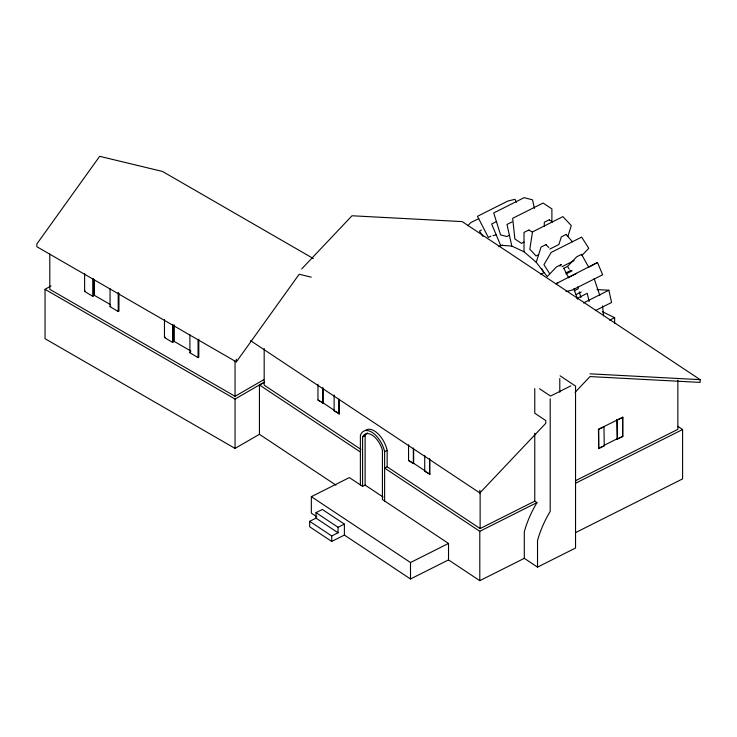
<?xml version="1.0" encoding="UTF-8"?>
<svg xmlns="http://www.w3.org/2000/svg" width="737" height="737" viewBox="0 0 737 737"><rect width="100%" height="100%" fill="white"/><g stroke="black" fill="none" stroke-linecap="round" stroke-linejoin="round"><path stroke-width="1.11" d="M559.945 266.057L561.474 264.463L556.398 267.006L547.259 276.596L536.232 262.289L541.041 247.07L546.117 244.527M567.886 236.374L571.286 225.596L562.902 216.632L532.492 231.906L529.82 249.235L536.103 255.951L538.636 254.68M313.354 258.549L162.481 171.445L99.661 156.327L36.85 243.975L36.85 246.72L236.356 361.895L299.167 274.256L311.29 277.167M301.673 268.968L352.019 215.766L462.163 221.597L700.15 379.656L700.15 382.402L590.005 376.57L575.072 392.36M250.479 340.605L479.87 492.952L545.785 423.296L545.785 420.56L534.767 413.236L534.767 388.556M467.765 225.743L470.731 222.638L478.838 218.567M563.483 268.452L567.536 266.416L576.675 256.826L581.751 254.283M581.981 255.435L588.78 248.295L581.65 237.111L551.23 252.386L543.943 264.684L549.295 273.077M264.555 382.383L259.442 384.954L259.442 434.314L235.048 448.4L45.04 338.707L45.04 289.337L50.973 285.91M49.794 254.09L49.794 289.337L235.048 396.294L263.791 379.693M45.04 289.337L235.048 399.039L264.408 382.088M84.617 273.482L84.617 291.447L85.345 291.041M84.617 291.447L92.788 296.329L93.507 295.924L93.507 279.083M110.053 288.683L110.053 306.656L110.771 306.251M110.053 306.656L118.215 311.539L118.943 311.134L118.943 293.16M164.471 319.572L164.471 337.546L165.189 337.141M164.471 337.546L172.633 342.429L173.361 342.023L173.361 325.174M189.897 334.782L189.897 352.747L190.625 352.35M189.897 352.747L198.069 357.629L198.797 357.233L198.797 339.26M589.084 267.034L597.477 262.473L602.654 274.79L572.234 290.056L565.998 291.557M498.912 246.702L500.782 245.734L491.634 223.993L496.71 221.45M481.482 230.055L479.446 231.068L482.882 236.448M512.068 221.911L506.992 224.453L511.8 246.066L524.016 251.768L536.232 262.289M490.86 236.144L488.327 237.415L477.475 216.291L507.894 201.026L515.025 199.312L516.324 202.399M509.396 235.26L506.863 236.531L500.58 234.9L493.716 212.929L524.136 197.663L532.519 199.838L534.426 208.414M529.092 229.861L524.016 232.404L524.016 251.768M549.369 219.681L544.302 222.224L544.302 226.535M499.382 246.471L502.422 244.951M524.016 242.086L521.483 243.357L514.877 238.972L512.666 218.309L543.086 203.043L551.902 208.893L551.902 222.445M566.394 234.348L561.318 236.89L558.922 244.5L549.793 249.078M540.82 274.238L543.86 272.708L541.741 268.664M561.972 266.711L574.132 260.603M566.007 272.856L571.074 270.313M566.016 273.934L572.105 270.875M317.96 384.336L317.96 400.053L319.858 400.965M597.477 262.473L555.873 283.819L558.406 282.547M568.549 277.453L576.656 273.381M317.96 400.053L323.064 403.093L323.064 388.5M334.128 410.73L339.232 413.761L334.128 410.73L334.128 395.004M574.224 290.774L578.287 288.738L577.725 286.923M576.15 294.524L581.217 291.981M577.108 298.384L587.251 293.298L589.066 301.461M583.492 302.953L608.845 290.231L611.572 302.474L595.349 310.618M383.065 497.014L365.119 485.093L362.586 486.365L362.586 437.004L365.119 435.733A16.371 8.77 63.3 0 1 367.45 432.951M609.573 320.217L614.64 317.675L614.64 323.156M384.622 501.003L384.622 451.634L387.155 450.362A19.42 10.401 63.3 0 0 377.685 433.457A19.42 10.401 63.3 0 0 365.561 430.307M316.846 516.784L311.336 513.127L311.336 496.664L349.366 477.585L362.586 486.365M524.302 558.333L524.302 531.736A79.679 49.103 -56.4 0 1 536.969 502.606L534.767 501.151L480.128 528.567L387.155 466.816L384.622 468.096L479.796 531.303L479.796 580.673L524.302 558.333L537.522 567.122L575.542 548.033L575.542 386.077L560.12 375.833M408.547 460.487L413.65 463.527L408.547 460.487L408.547 444.77M316.016 518.139L309.678 521.317L331.714 535.956L338.053 532.768L316.016 518.139L316.016 512.648L322.355 509.47L344.391 524.108L344.391 535.08L410.5 578.978L448.52 559.899L479.796 580.673M570.807 385.893L550.53 396.064L539.512 388.749M424.715 471.155L429.828 474.195L424.715 471.155L424.715 455.438M316.016 512.648L338.053 527.287L344.391 524.108M309.678 521.317L309.678 526.798L331.714 541.437L344.391 535.08M617.053 419.906L622.839 417.308L622.839 436.396L617.32 439.169L617.053 419.906L617.32 439.169M603.971 426.539L604.239 445.802L598.711 448.575L598.444 429.312L617.053 420.072M617.32 420.081L622.839 417.308M598.444 429.312L604.239 426.723M603.971 445.397L617.053 438.828M598.444 448.4L604.239 445.802M617.053 438.994L622.839 436.396M311.336 496.664L410.5 562.524L448.52 543.445L448.52 559.899M575.477 480.717L677.856 429.339L677.856 380.2M479.796 531.303L536.969 502.606M575.689 483.177L682.591 429.524L682.591 478.893L575.689 532.547M492.998 235.637L496.213 234.863M597.007 289.595L608.845 290.231M590.005 373.825L700.15 379.656M502.487 245.403L511.8 246.066M602.295 311.668L614.64 317.675M549.369 220.059L552.253 221.69M529.092 230.239L531.976 231.869M110.108 304.418L94.456 295.39L94.456 279.949M190.938 351.079L174.31 341.489L174.31 324.943M677.8 426.345L682.591 429.524M323.064 402.853L334.432 410.408M321.461 402.034L323.064 403.093M413.65 463.287L425.019 470.842M361.001 449.45L264.178 385.147L264.178 348.573M259.442 384.954L360.384 451.993M448.52 543.445L382.411 499.539L382.411 450.178A16.371 8.77 63.3 0 0 372.498 435.364A16.371 8.77 63.3 0 0 362.586 437.004M259.442 434.314L335.971 485.149M566.302 234.642L572.437 241.81M546.016 244.822L548.835 247.531M581.576 254.468L588.495 266.794M567.536 266.416L569.176 269.079M563.759 268.167L568.706 277.95M594.16 278.604L599.807 295.454M573.883 288.775L577.568 299.231M579.236 291.843L580.949 297.453M602.58 305.846L603.575 315.897M622.572 417.133L622.572 436.221M598.711 429.487L598.711 448.575M559.788 378.569L559.788 392.287M550.198 398.8L550.198 511.395A79.679 49.103 -56.4 0 0 537.522 540.516L537.522 567.122M534.767 433.245L534.767 501.151M480.128 492.003L480.128 528.567M479.87 490.216L479.87 492.952M429.828 459.602L429.828 474.195M429.524 458.626L429.524 474.352M413.65 448.925L413.65 463.527M413.346 447.958L413.346 463.674M410.5 562.524L410.5 578.978M387.155 450.362L387.155 466.816M365.119 435.733L365.119 485.093M360.384 484.9L360.384 435.539A19.42 10.401 63.3 0 1 372.498 432.619A19.42 10.401 63.3 0 1 384.622 451.634M339.232 399.168L339.232 413.761M338.928 399.316L338.928 413.918M338.053 527.287L338.053 532.768M331.714 535.956L331.714 541.437M322.76 387.524L322.76 403.25M236.356 359.159L236.356 361.895M235.048 361.047L235.048 396.294M235.048 399.039L235.048 448.4M198.069 339.665L198.069 357.629M172.633 324.455L172.633 342.429M118.215 292.442L118.215 311.539M92.788 278.365L92.788 296.329"/></g></svg>
